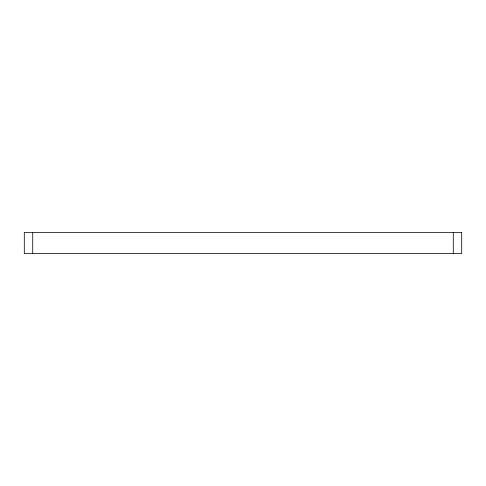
<?xml version="1.0" encoding="UTF-8"?>
<svg xmlns="http://www.w3.org/2000/svg" width="486" height="486" viewBox="0 0 486 486"><rect width="100%" height="100%" fill="white"/><g stroke="black" fill="none" stroke-linecap="round" stroke-linejoin="round"><path stroke-width="0.73" d="M453.286 232.399L453.286 253.601M32.714 232.399L32.714 253.601M461.7 232.399L24.3 232.399L24.3 253.601L461.7 253.601L461.7 232.399"/></g></svg>
